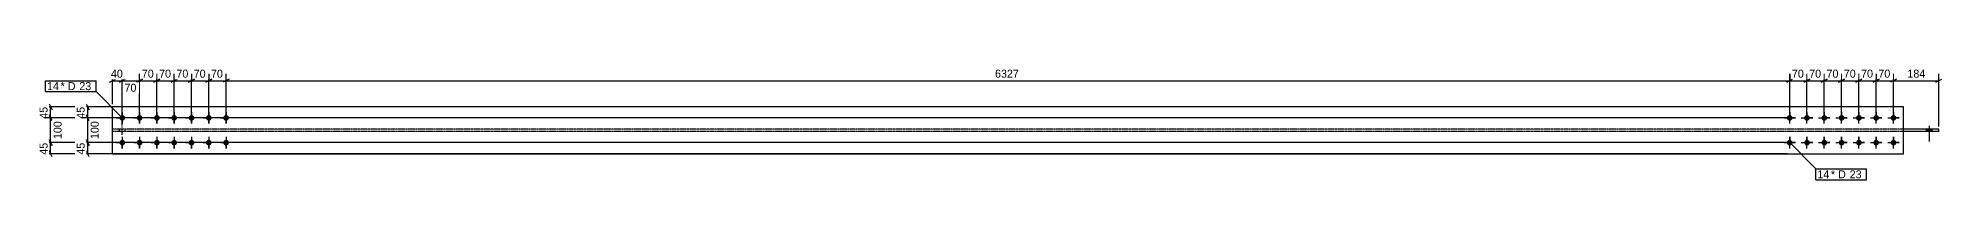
# Model space of a CAD drawing. Header units: millimetres. Extents: x 26 to 20689, y 32 to 1208.
# Drawn here: x 26 to 7729, y 32 to 483 of the extents above; entities that cross this region are included whole.
import ezdxf

# ---------------------------------------------------------------- set-up
doc = ezdxf.new("R2010")
doc.units = ezdxf.units.MM
doc.linetypes.add('DXK_LINE_DOT2', pattern=[3.9198, 1.9599, -1.9599])
doc.linetypes.add('DXK_LINE_DOT4', pattern=[0.9408, 0.4704, -0.4704])
doc.styles.add('Comic Sans MS', font='COMIC.TTF', dxfattribs={"height": 0.2})

msp = doc.modelspace()

# ---------------------------------------------------------------- hatches: boundary and pattern name
at = {"linetype": 'Continuous'}
for points in [[(366.4, 270.6, -1), (366.4, 293.6, -1)], [(436.4, 270.6, -1), (436.4, 293.6, -1)], [(506.4, 270.6, -1), (506.4, 293.6, -1)], [(576.4, 270.6, -1), (576.4, 293.6, -1)], [(646.4, 270.6, -1), (646.4, 293.6, -1)], [(716.4, 270.6, -1), (716.4, 293.6, -1)], [(786.4, 270.6, -1), (786.4, 293.6, -1)], [(7113.2, 293.6, -1), (7113.2, 270.6, -1)], [(7183.2, 293.6, -1), (7183.2, 270.6, -1)], [(7253.2, 293.6, -1), (7253.2, 270.6, -1)], [(7323.2, 293.6, -1), (7323.2, 270.6, -1)], [(7393.2, 293.6, -1), (7393.2, 270.6, -1)], [(7463.2, 293.6, -1), (7463.2, 270.6, -1)], [(7533.2, 293.6, -1), (7533.2, 270.6, -1)], [(7665.7, 227.4), (7688.7, 227.4), (7688.7, 236.8), (7665.7, 236.8)], [(7665.7, 227.4), (7688.7, 227.4), (7688.7, 236.8), (7665.7, 236.8)], [(7665.7, 227.4), (7688.7, 227.4), (7688.7, 236.8), (7665.7, 236.8)], [(7665.7, 227.4), (7688.7, 227.4), (7688.7, 236.8), (7665.7, 236.8)], [(7665.7, 227.4), (7688.7, 227.4), (7688.7, 236.8), (7665.7, 236.8)], [(366.4, 170.6, -1), (366.4, 193.6, -1)], [(436.4, 170.6, -1), (436.4, 193.6, -1)], [(506.4, 170.6, -1), (506.4, 193.6, -1)], [(576.4, 170.6, -1), (576.4, 193.6, -1)], [(646.4, 170.6, -1), (646.4, 193.6, -1)], [(716.4, 170.6, -1), (716.4, 193.6, -1)], [(786.4, 170.6, -1), (786.4, 193.6, -1)], [(7113.2, 193.6, -1), (7113.2, 170.6, -1)], [(7183.2, 193.6, -1), (7183.2, 170.6, -1)], [(7253.2, 193.6, -1), (7253.2, 170.6, -1)], [(7323.2, 193.6, -1), (7323.2, 170.6, -1)], [(7393.2, 193.6, -1), (7393.2, 170.6, -1)], [(7463.2, 193.6, -1), (7463.2, 170.6, -1)], [(7533.2, 193.6, -1), (7533.2, 170.6, -1)]]:
    msp.add_hatch(color=3, dxfattribs=at).paths.add_polyline_path(points)

# ---------------------------------------------------------------- linework, layer by layer
at = {"color": 8, "linetype": 'Continuous'}
for p, q in [((326.4, 337.1), (326.4, 460.5)), ((354.4, 426.1), (378.4, 438.1)), ((366.4, 292.1), (366.4, 457.7)), ((424.4, 426.1), (448.4, 438.1)), ((436.4, 292.1), (436.4, 460.5)), ((494.4, 426.1), (518.4, 438.1)), ((506.4, 292.1), (506.4, 460.5)), ((506.4, 432.1), (576.4, 432.1)), ((588.4, 438.1), (564.4, 426.1)), ((576.4, 292.1), (576.4, 460.5)), ((634.4, 426.1), (658.4, 438.1)), ((646.4, 292.1), (646.4, 460.5)), ((704.4, 426.1), (728.4, 438.1)), ((716.4, 292.1), (716.4, 460.5)), ((716.4, 432.1), (786.4, 432.1)), ((798.4, 438.1), (774.4, 426.1)), ((798.4, 438.1), (774.4, 426.1)), ((786.4, 292.1), (786.4, 460.5)), ((786.4, 292.1), (786.4, 460.5)), ((7101.2, 426.1), (7125.2, 438.1)), ((7113.2, 292.1), (7113.2, 460.5)), ((7171.2, 426.1), (7195.2, 438.1)), ((7183.2, 292.1), (7183.2, 460.5)), ((7241.2, 426.1), (7265.2, 438.1)), ((7253.2, 292.1), (7253.2, 460.5)), ((7311.2, 426.1), (7335.2, 438.1)), ((7323.2, 292.1), (7323.2, 460.5)), ((7381.2, 426.1), (7405.2, 438.1)), ((7393.2, 292.1), (7393.2, 460.5)), ((7451.2, 426.1), (7475.2, 438.1)), ((7463.2, 292.1), (7463.2, 460.5)), ((7463.2, 432.1), (7533.2, 432.1)), ((7545.2, 438.1), (7521.2, 426.1)), ((7533.2, 292.1), (7533.2, 460.5)), ((7533.2, 292.1), (7533.2, 460.5)), ((7533.2, 432.1), (7717.2, 432.1)), ((7705.2, 426.1), (7729.2, 438.1)), ((7717.2, 246.8), (7717.2, 460.5)), ((316.4, 327.1), (48, 327.1)), ((70.4, 339.1), (82.4, 315.1)), ((76.4, 282.1), (76.4, 327.1)), ((7103.2, 327.1), (198, 327.1)), ((220.4, 339.1), (232.4, 315.1)), ((226.4, 282.1), (226.4, 327.1)), ((356.4, 282.1), (48, 282.1)), ((82.4, 270.1), (70.4, 294.1)), ((7103.2, 282.1), (198, 282.1)), ((232.4, 270.1), (220.4, 294.1)), ((356.4, 182.1), (50.8, 182.1)), ((82.4, 170.1), (70.4, 194.1)), ((7103.2, 182.1), (200.8, 182.1)), ((232.4, 170.1), (220.4, 194.1)), ((316.4, 137.1), (48, 137.1)), ((82.4, 125.1), (70.4, 149.1)), ((7103.2, 137.1), (198, 137.1)), ((232.4, 125.1), (220.4, 149.1))]:
    msp.add_line(p, q, dxfattribs=at)
at = {"color": 7, "linetype": 'Continuous'}
for p, q in [((326.4, 137.1), (326.4, 327.1)), ((7573.2, 327.1), (326.4, 327.1)), ((7573.2, 137.1), (7573.2, 327.1)), ((7717.2, 236.8), (7573.2, 236.8)), ((7717.2, 227.4), (7717.2, 236.8)), ((7717.2, 227.4), (7573.2, 227.4)), ((326.4, 137.1), (7573.2, 137.1))]:
    msp.add_line(p, q, dxfattribs=at)
at = {"color": 7, "linetype": 'DXK_LINE_DOT4'}
for p, q in [((7573.2, 236.8), (326.4, 236.8)), ((7573.2, 227.4), (326.4, 227.4))]:
    msp.add_line(p, q, dxfattribs=at)
at = {"color": 3, "linetype": 'Continuous'}
for p, q in [((389.4, 282.1), (343.4, 282.1)), ((343.4, 282.1), (358.7, 282.1)), ((366.4, 305.1), (366.4, 259.1)), ((366.4, 305.1), (366.4, 289.7)), ((366.4, 259.1), (366.4, 274.4)), ((389.4, 282.1), (374.1, 282.1)), ((459.4, 282.1), (413.4, 282.1)), ((413.4, 282.1), (428.7, 282.1)), ((436.4, 305.1), (436.4, 259.1)), ((436.4, 305.1), (436.4, 289.7)), ((436.4, 259.1), (436.4, 274.4)), ((459.4, 282.1), (444.1, 282.1)), ((529.4, 282.1), (483.4, 282.1)), ((483.4, 282.1), (498.7, 282.1)), ((506.4, 305.1), (506.4, 259.1)), ((506.4, 305.1), (506.4, 289.7)), ((506.4, 259.1), (506.4, 274.4)), ((529.4, 282.1), (514.1, 282.1)), ((599.4, 282.1), (553.4, 282.1)), ((553.4, 282.1), (568.7, 282.1)), ((576.4, 305.1), (576.4, 259.1)), ((576.4, 305.1), (576.4, 289.7)), ((576.4, 259.1), (576.4, 274.4)), ((599.4, 282.1), (584.1, 282.1)), ((669.4, 282.1), (623.4, 282.1)), ((623.4, 282.1), (638.7, 282.1)), ((646.4, 305.1), (646.4, 259.1)), ((646.4, 305.1), (646.4, 289.7)), ((646.4, 259.1), (646.4, 274.4)), ((669.4, 282.1), (654.1, 282.1)), ((739.4, 282.1), (693.4, 282.1)), ((693.4, 282.1), (708.7, 282.1)), ((716.4, 305.1), (716.4, 259.1)), ((716.4, 305.1), (716.4, 289.7)), ((716.4, 259.1), (716.4, 274.4)), ((739.4, 282.1), (724.1, 282.1)), ((809.4, 282.1), (763.4, 282.1)), ((763.4, 282.1), (778.7, 282.1)), ((786.4, 305.1), (786.4, 259.1)), ((786.4, 305.1), (786.4, 289.7)), ((786.4, 259.1), (786.4, 274.4)), ((809.4, 282.1), (794.1, 282.1)), ((7090.2, 282.1), (7136.2, 282.1)), ((7090.2, 282.1), (7105.5, 282.1)), ((7113.2, 259.1), (7113.2, 305.1)), ((7113.2, 305.1), (7113.2, 289.7)), ((7113.2, 259.1), (7113.2, 274.4)), ((7136.2, 282.1), (7120.9, 282.1)), ((7160.2, 282.1), (7206.2, 282.1)), ((7160.2, 282.1), (7175.5, 282.1)), ((7183.2, 259.1), (7183.2, 305.1)), ((7183.2, 305.1), (7183.2, 289.7)), ((7183.2, 259.1), (7183.2, 274.4)), ((7206.2, 282.1), (7190.9, 282.1)), ((7230.2, 282.1), (7276.2, 282.1)), ((7230.2, 282.1), (7245.5, 282.1)), ((7253.2, 259.1), (7253.2, 305.1)), ((7253.2, 305.1), (7253.2, 289.7)), ((7253.2, 259.1), (7253.2, 274.4)), ((7276.2, 282.1), (7260.9, 282.1)), ((7300.2, 282.1), (7346.2, 282.1)), ((7300.2, 282.1), (7315.5, 282.1)), ((7323.2, 259.1), (7323.2, 305.1)), ((7323.2, 305.1), (7323.2, 289.7)), ((7323.2, 259.1), (7323.2, 274.4)), ((7346.2, 282.1), (7330.9, 282.1)), ((7370.2, 282.1), (7416.2, 282.1)), ((7370.2, 282.1), (7385.5, 282.1)), ((7393.2, 259.1), (7393.2, 305.1)), ((7393.2, 305.1), (7393.2, 289.7)), ((7393.2, 259.1), (7393.2, 274.4)), ((7416.2, 282.1), (7400.9, 282.1)), ((7440.2, 282.1), (7486.2, 282.1)), ((7440.2, 282.1), (7455.5, 282.1)), ((7463.2, 259.1), (7463.2, 305.1)), ((7463.2, 305.1), (7463.2, 289.7)), ((7463.2, 259.1), (7463.2, 274.4)), ((7486.2, 282.1), (7470.9, 282.1)), ((7510.2, 282.1), (7556.2, 282.1)), ((7510.2, 282.1), (7525.5, 282.1)), ((7533.2, 259.1), (7533.2, 305.1)), ((7533.2, 305.1), (7533.2, 289.7)), ((7533.2, 259.1), (7533.2, 274.4)), ((7556.2, 282.1), (7540.9, 282.1)), ((7665.7, 236.8), (7665.7, 227.4)), ((7665.7, 236.8), (7665.7, 227.4)), ((7665.7, 236.8), (7665.7, 227.4)), ((7665.7, 236.8), (7665.7, 227.4)), ((7665.7, 236.8), (7665.7, 227.4)), ((7677.2, 250), (7677.2, 186.8)), ((7677.2, 250), (7677.2, 186.8)), ((7677.2, 250), (7677.2, 186.8)), ((7677.2, 250), (7677.2, 186.8)), ((7677.2, 250), (7677.2, 186.8)), ((7688.7, 236.8), (7688.7, 227.4)), ((7688.7, 236.8), (7688.7, 227.4)), ((7688.7, 236.8), (7688.7, 227.4)), ((7688.7, 236.8), (7688.7, 227.4)), ((7688.7, 236.8), (7688.7, 227.4)), ((389.4, 182.1), (343.4, 182.1)), ((343.4, 182.1), (358.7, 182.1)), ((366.4, 205.1), (366.4, 159.1)), ((366.4, 205.1), (366.4, 189.7)), ((366.4, 159.1), (366.4, 174.4)), ((389.4, 182.1), (374.1, 182.1)), ((459.4, 182.1), (413.4, 182.1)), ((413.4, 182.1), (428.7, 182.1)), ((436.4, 205.1), (436.4, 159.1)), ((436.4, 205.1), (436.4, 189.7)), ((436.4, 159.1), (436.4, 174.4)), ((459.4, 182.1), (444.1, 182.1)), ((529.4, 182.1), (483.4, 182.1)), ((483.4, 182.1), (498.7, 182.1)), ((506.4, 205.1), (506.4, 159.1)), ((506.4, 205.1), (506.4, 189.7)), ((506.4, 159.1), (506.4, 174.4)), ((529.4, 182.1), (514.1, 182.1)), ((599.4, 182.1), (553.4, 182.1)), ((553.4, 182.1), (568.7, 182.1)), ((576.4, 205.1), (576.4, 159.1)), ((576.4, 205.1), (576.4, 189.7)), ((576.4, 159.1), (576.4, 174.4)), ((599.4, 182.1), (584.1, 182.1)), ((669.4, 182.1), (623.4, 182.1)), ((623.4, 182.1), (638.7, 182.1)), ((646.4, 205.1), (646.4, 159.1)), ((646.4, 205.1), (646.4, 189.7)), ((646.4, 159.1), (646.4, 174.4)), ((669.4, 182.1), (654.1, 182.1)), ((739.4, 182.1), (693.4, 182.1)), ((693.4, 182.1), (708.7, 182.1)), ((716.4, 205.1), (716.4, 159.1)), ((716.4, 205.1), (716.4, 189.7)), ((716.4, 159.1), (716.4, 174.4)), ((739.4, 182.1), (724.1, 182.1)), ((809.4, 182.1), (763.4, 182.1)), ((763.4, 182.1), (778.7, 182.1)), ((786.4, 205.1), (786.4, 159.1)), ((786.4, 205.1), (786.4, 189.7)), ((786.4, 159.1), (786.4, 174.4)), ((809.4, 182.1), (794.1, 182.1)), ((7090.2, 182.1), (7136.2, 182.1)), ((7090.2, 182.1), (7105.5, 182.1)), ((7113.2, 159.1), (7113.2, 205.1)), ((7113.2, 205.1), (7113.2, 189.7)), ((7113.2, 159.1), (7113.2, 174.4)), ((7136.2, 182.1), (7120.9, 182.1)), ((7160.2, 182.1), (7206.2, 182.1)), ((7160.2, 182.1), (7175.5, 182.1)), ((7183.2, 159.1), (7183.2, 205.1)), ((7183.2, 205.1), (7183.2, 189.7)), ((7183.2, 159.1), (7183.2, 174.4)), ((7206.2, 182.1), (7190.9, 182.1)), ((7230.2, 182.1), (7276.2, 182.1)), ((7230.2, 182.1), (7245.5, 182.1)), ((7253.2, 159.1), (7253.2, 205.1)), ((7253.2, 205.1), (7253.2, 189.7)), ((7253.2, 159.1), (7253.2, 174.4)), ((7276.2, 182.1), (7260.9, 182.1)), ((7300.2, 182.1), (7346.2, 182.1)), ((7300.2, 182.1), (7315.5, 182.1)), ((7323.2, 159.1), (7323.2, 205.1)), ((7323.2, 205.1), (7323.2, 189.7)), ((7323.2, 159.1), (7323.2, 174.4)), ((7346.2, 182.1), (7330.9, 182.1)), ((7370.2, 182.1), (7416.2, 182.1)), ((7370.2, 182.1), (7385.5, 182.1)), ((7393.2, 159.1), (7393.2, 205.1)), ((7393.2, 205.1), (7393.2, 189.7)), ((7393.2, 159.1), (7393.2, 174.4)), ((7416.2, 182.1), (7400.9, 182.1)), ((7440.2, 182.1), (7486.2, 182.1)), ((7440.2, 182.1), (7455.5, 182.1)), ((7463.2, 159.1), (7463.2, 205.1)), ((7463.2, 205.1), (7463.2, 189.7)), ((7463.2, 159.1), (7463.2, 174.4)), ((7486.2, 182.1), (7470.9, 182.1)), ((7510.2, 182.1), (7556.2, 182.1)), ((7510.2, 182.1), (7525.5, 182.1)), ((7533.2, 159.1), (7533.2, 205.1)), ((7533.2, 205.1), (7533.2, 189.7)), ((7533.2, 159.1), (7533.2, 174.4)), ((7556.2, 182.1), (7540.9, 182.1))]:
    msp.add_line(p, q, dxfattribs=at)
at = {"color": 3, "linetype": 'DXK_LINE_DOT2'}
for p, q in [((354.9, 227.4), (354.9, 236.8)), ((354.9, 227.4), (354.9, 236.8)), ((354.9, 227.4), (354.9, 236.8)), ((354.9, 227.4), (354.9, 236.8)), ((354.9, 227.4), (354.9, 236.8)), ((366.4, 214.2), (366.4, 277.4)), ((366.4, 214.2), (366.4, 277.4)), ((366.4, 214.2), (366.4, 277.4)), ((366.4, 214.2), (366.4, 277.4)), ((366.4, 214.2), (366.4, 277.4)), ((377.9, 227.4), (377.9, 236.8)), ((377.9, 227.4), (377.9, 236.8)), ((377.9, 227.4), (377.9, 236.8)), ((377.9, 227.4), (377.9, 236.8)), ((377.9, 227.4), (377.9, 236.8))]:
    msp.add_line(p, q, dxfattribs=at)

# ---------------------------------------------------------------- wipeouts: each hides what was drawn before it
at = {"color": 0}
for points in [[(107.2, 394.1), (107.2, 426.1), (61.9, 426.1), (61.9, 394.1)], [(7270.5, 38), (7270.5, 70), (7225.2, 70), (7225.2, 38)]]:
    msp.add_wipeout(points, dxfattribs=at)

# ---------------------------------------------------------------- next in the draw order: wipeouts: each hides what was drawn before it
for points in [[(573.9, 438.1), (573.9, 482.9), (508.9, 482.9), (508.9, 438.1)], [(7667.2, 438.1), (7667.2, 482.9), (7583.1, 482.9), (7583.1, 438.1)], [(107.2, 394.1), (107.2, 426.1), (61.9, 426.1), (61.9, 394.1)], [(70.4, 337), (25.6, 337), (25.6, 272.1), (70.4, 272.1)], [(7270.5, 38), (7270.5, 70), (7225.2, 70), (7225.2, 38)]]:
    msp.add_wipeout(points, dxfattribs=at)

# ---------------------------------------------------------------- next in the draw order: linework, layer by layer
at = {"color": 7, "linetype": 'Continuous'}
for p, q in [((55.9, 388.1), (55.9, 432.1)), ((7113.2, 182.1), (7219.2, 76)), ((7219.2, 32), (7219.2, 76))]:
    msp.add_line(p, q, dxfattribs=at)
at = {"color": 8, "linetype": 'Continuous'}
for p, q in [((436.4, 432.1), (506.4, 432.1)), ((518.4, 438.1), (494.4, 426.1)), ((506.4, 292.1), (506.4, 460.5)), ((564.4, 426.1), (588.4, 438.1)), ((576.4, 292.1), (576.4, 460.5)), ((7545.2, 438.1), (7521.2, 426.1)), ((356.4, 282.1), (50.8, 282.1)), ((70.4, 294.1), (82.4, 270.1)), ((76.4, 182.1), (76.4, 282.1))]:
    msp.add_line(p, q, dxfattribs=at)

# ---------------------------------------------------------------- next in the draw order: texts
at = {"color": 3, "style": 'Comic Sans MS'}
for s, p in [('70', (515.3, 444.5)), ('184', (7589.5, 444.5))]:
    msp.add_text(s, height=32.38, dxfattribs=at).set_placement(p)
msp.add_text('45', height=32.38, rotation=90.00021, dxfattribs=at).set_placement((64, 278.5))

# ---------------------------------------------------------------- next in the draw order: wipeouts: each hides what was drawn before it
at = {"color": 0}
for points in [[(183, 394.1), (183, 426.1), (116.8, 426.1), (116.8, 394.1)], [(7346.3, 38), (7346.3, 70), (7280.1, 70), (7280.1, 38)]]:
    msp.add_wipeout(points, dxfattribs=at)

# ---------------------------------------------------------------- next in the draw order: wipeouts: each hides what was drawn before it
for points in [[(503.9, 438.1), (503.9, 482.9), (438.9, 482.9), (438.9, 438.1)], [(7530.6, 438.1), (7530.6, 482.9), (7465.7, 482.9), (7465.7, 438.1)], [(183, 394.1), (183, 426.1), (116.8, 426.1), (116.8, 394.1)], [(220.4, 337), (175.6, 337), (175.6, 272.1), (220.4, 272.1)], [(127.2, 274.1), (82.4, 274.1), (82.4, 190), (127.2, 190)], [(7346.3, 38), (7346.3, 70), (7280.1, 70), (7280.1, 38)]]:
    msp.add_wipeout(points, dxfattribs=at)

# ---------------------------------------------------------------- next in the draw order: linework, layer by layer
at = {"color": 8, "linetype": 'Continuous'}
for p, q in [((366.4, 432.1), (436.4, 432.1)), ((448.4, 438.1), (424.4, 426.1)), ((436.4, 292.1), (436.4, 457.7)), ((7393.2, 432.1), (7463.2, 432.1)), ((7475.2, 438.1), (7451.2, 426.1)), ((7463.2, 292.1), (7463.2, 460.5)), ((7103.2, 282.1), (200.8, 282.1)), ((220.4, 294.1), (232.4, 270.1)), ((226.4, 182.1), (226.4, 282.1)), ((356.4, 182.1), (48, 182.1)), ((70.4, 194.1), (82.4, 170.1)), ((76.4, 137.1), (76.4, 182.1))]:
    msp.add_line(p, q, dxfattribs=at)

# ---------------------------------------------------------------- next in the draw order: texts
at = {"color": 3, "style": 'Comic Sans MS'}
for s, p in [('70', (445.3, 444.5)), ('70', (7472.1, 444.5)), ('14', (61.9, 394.1)), ('14', (7225.2, 38))]:
    msp.add_text(s, height=32.38, dxfattribs=at).set_placement(p)
for s, p in [('45', (214, 278.5)), ('100', (120.8, 196.4))]:
    msp.add_text(s, height=32.38, rotation=90.00021, dxfattribs=at).set_placement(p)

# ---------------------------------------------------------------- next in the draw order: wipeouts: each hides what was drawn before it
at = {"color": 0}
for points in [[(244.7, 394.1), (244.7, 426.1), (192.6, 426.1), (192.6, 394.1)], [(7408, 38), (7408, 70), (7355.9, 70), (7355.9, 38)]]:
    msp.add_wipeout(points, dxfattribs=at)

# ---------------------------------------------------------------- next in the draw order: wipeouts: each hides what was drawn before it
for points in [[(7460.6, 438.1), (7460.6, 482.9), (7395.7, 482.9), (7395.7, 438.1)], [(244.7, 394.1), (244.7, 426.1), (192.6, 426.1), (192.6, 394.1)], [(433.9, 381.3), (433.9, 426.1), (368.9, 426.1), (368.9, 381.3)], [(277.2, 274.1), (232.4, 274.1), (232.4, 190), (277.2, 190)], [(70.4, 192), (25.6, 192), (25.6, 127.1), (70.4, 127.1)], [(7408, 38), (7408, 70), (7355.9, 70), (7355.9, 38)]]:
    msp.add_wipeout(points, dxfattribs=at)

# ---------------------------------------------------------------- next in the draw order: linework, layer by layer
at = {"color": 7, "linetype": 'Continuous'}
for p, q in [((55.9, 432.1), (260.3, 432.1)), ((55.9, 388.1), (260.3, 388.1)), ((260.3, 388.1), (260.3, 432.1)), ((366.4, 282.1), (260.3, 388.1)), ((7219.2, 76), (7423.6, 76)), ((7219.2, 32), (7423.6, 32)), ((7423.6, 32), (7423.6, 76))]:
    msp.add_line(p, q, dxfattribs=at)
at = {"color": 8, "linetype": 'Continuous'}
for p, q in [((314.4, 426.1), (338.4, 438.1)), ((326.4, 432.1), (366.4, 432.1)), ((378.4, 438.1), (354.4, 426.1)), ((366.4, 292.1), (366.4, 460.5)), ((7323.2, 432.1), (7393.2, 432.1)), ((7405.2, 438.1), (7381.2, 426.1)), ((7393.2, 292.1), (7393.2, 460.5)), ((7103.2, 182.1), (198, 182.1)), ((220.4, 194.1), (232.4, 170.1)), ((226.4, 137.1), (226.4, 182.1))]:
    msp.add_line(p, q, dxfattribs=at)

# ---------------------------------------------------------------- next in the draw order: texts
at = {"color": 3, "style": 'Comic Sans MS'}
for s, p in [('70', (7402.1, 444.5)), ('* D', (116.8, 394.1)), ('23', (192.6, 394.1)), ('70', (375.3, 387.7)), ('* D', (7280.1, 38)), ('23', (7355.9, 38))]:
    msp.add_text(s, height=32.38, dxfattribs=at).set_placement(p)
for s, p in [('100', (270.8, 196.4)), ('45', (64, 133.5))]:
    msp.add_text(s, height=32.38, rotation=90.00021, dxfattribs=at).set_placement(p)

# ---------------------------------------------------------------- next in the draw order: wipeouts: each hides what was drawn before it
at = {"color": 0}
for points in [[(378.9, 438.1), (378.9, 482.9), (313.9, 482.9), (313.9, 438.1)], [(7390.6, 438.1), (7390.6, 482.9), (7325.7, 482.9), (7325.7, 438.1)], [(220.4, 192), (175.6, 192), (175.6, 127.1), (220.4, 127.1)]]:
    msp.add_wipeout(points, dxfattribs=at)

# ---------------------------------------------------------------- next in the draw order: linework, layer by layer
at = {"color": 8, "linetype": 'Continuous'}
for p, q in [((7253.2, 432.1), (7323.2, 432.1)), ((7335.2, 438.1), (7311.2, 426.1)), ((7323.2, 292.1), (7323.2, 460.5))]:
    msp.add_line(p, q, dxfattribs=at)

# ---------------------------------------------------------------- next in the draw order: texts
at = {"color": 3, "style": 'Comic Sans MS'}
for s, p in [('40', (320.3, 444.5)), ('70', (7332.1, 444.5))]:
    msp.add_text(s, height=32.38, dxfattribs=at).set_placement(p)
msp.add_text('45', height=32.38, rotation=90.00021, dxfattribs=at).set_placement((214, 133.5))

# ---------------------------------------------------------------- next in the draw order: wipeouts: each hides what was drawn before it
at = {"color": 0}
msp.add_wipeout([(7320.6, 438.1), (7320.6, 482.9), (7255.7, 482.9), (7255.7, 438.1)], dxfattribs=at)

# ---------------------------------------------------------------- next in the draw order: linework, layer by layer
at = {"color": 8, "linetype": 'Continuous'}
for p, q in [((7183.2, 432.1), (7253.2, 432.1)), ((7265.2, 438.1), (7241.2, 426.1)), ((7253.2, 292.1), (7253.2, 460.5))]:
    msp.add_line(p, q, dxfattribs=at)

# ---------------------------------------------------------------- next in the draw order: texts
at = {"color": 3, "style": 'Comic Sans MS'}
msp.add_text('70', height=32.38, dxfattribs=at).set_placement((7262.1, 444.5))

# ---------------------------------------------------------------- next in the draw order: wipeouts: each hides what was drawn before it
at = {"color": 0}
msp.add_wipeout([(7250.6, 438.1), (7250.6, 482.9), (7185.7, 482.9), (7185.7, 438.1)], dxfattribs=at)

# ---------------------------------------------------------------- next in the draw order: linework, layer by layer
at = {"color": 8, "linetype": 'Continuous'}
for p, q in [((7113.2, 432.1), (7183.2, 432.1)), ((7195.2, 438.1), (7171.2, 426.1)), ((7183.2, 292.1), (7183.2, 460.5))]:
    msp.add_line(p, q, dxfattribs=at)

# ---------------------------------------------------------------- next in the draw order: texts
at = {"color": 3, "style": 'Comic Sans MS'}
msp.add_text('70', height=32.38, dxfattribs=at).set_placement((7192.1, 444.5))

# ---------------------------------------------------------------- next in the draw order: wipeouts: each hides what was drawn before it
at = {"color": 0}
msp.add_wipeout([(7180.6, 438.1), (7180.6, 482.9), (7115.7, 482.9), (7115.7, 438.1)], dxfattribs=at)

# ---------------------------------------------------------------- next in the draw order: linework, layer by layer
at = {"color": 8, "linetype": 'Continuous'}
for p, q in [((786.4, 432.1), (7113.2, 432.1)), ((7101.2, 426.1), (7125.2, 438.1)), ((7113.2, 292.1), (7113.2, 460.5))]:
    msp.add_line(p, q, dxfattribs=at)

# ---------------------------------------------------------------- next in the draw order: texts
at = {"color": 3, "style": 'Comic Sans MS'}
msp.add_text('70', height=32.38, dxfattribs=at).set_placement((7122.1, 444.5))

# ---------------------------------------------------------------- next in the draw order: wipeouts: each hides what was drawn before it
at = {"color": 0}
for points in [[(783.9, 438.1), (783.9, 482.9), (718.9, 482.9), (718.9, 438.1)], [(4008.3, 438.1), (4008.3, 482.9), (3891.3, 482.9), (3891.3, 438.1)]]:
    msp.add_wipeout(points, dxfattribs=at)

# ---------------------------------------------------------------- next in the draw order: linework, layer by layer
at = {"color": 8, "linetype": 'Continuous'}
for p, q in [((646.4, 432.1), (716.4, 432.1)), ((728.4, 438.1), (704.4, 426.1)), ((716.4, 292.1), (716.4, 460.5))]:
    msp.add_line(p, q, dxfattribs=at)

# ---------------------------------------------------------------- next in the draw order: texts
at = {"color": 3, "style": 'Comic Sans MS'}
for s, p in [('70', (725.3, 444.5)), ('6327', (3897.7, 444.5))]:
    msp.add_text(s, height=32.38, dxfattribs=at).set_placement(p)

# ---------------------------------------------------------------- next in the draw order: wipeouts: each hides what was drawn before it
at = {"color": 0}
msp.add_wipeout([(713.9, 438.1), (713.9, 482.9), (648.9, 482.9), (648.9, 438.1)], dxfattribs=at)

# ---------------------------------------------------------------- next in the draw order: linework, layer by layer
at = {"color": 8, "linetype": 'Continuous'}
for p, q in [((576.4, 432.1), (646.4, 432.1)), ((658.4, 438.1), (634.4, 426.1)), ((646.4, 292.1), (646.4, 460.5))]:
    msp.add_line(p, q, dxfattribs=at)

# ---------------------------------------------------------------- next in the draw order: texts
at = {"color": 3, "style": 'Comic Sans MS'}
msp.add_text('70', height=32.38, dxfattribs=at).set_placement((655.3, 444.5))

# ---------------------------------------------------------------- next in the draw order: wipeouts: each hides what was drawn before it
at = {"color": 0}
msp.add_wipeout([(643.9, 438.1), (643.9, 482.9), (578.9, 482.9), (578.9, 438.1)], dxfattribs=at)

# ---------------------------------------------------------------- next in the draw order: texts
at = {"color": 3, "style": 'Comic Sans MS'}
msp.add_text('70', height=32.38, dxfattribs=at).set_placement((585.3, 444.5))

doc.saveas('drawing.dxf')
